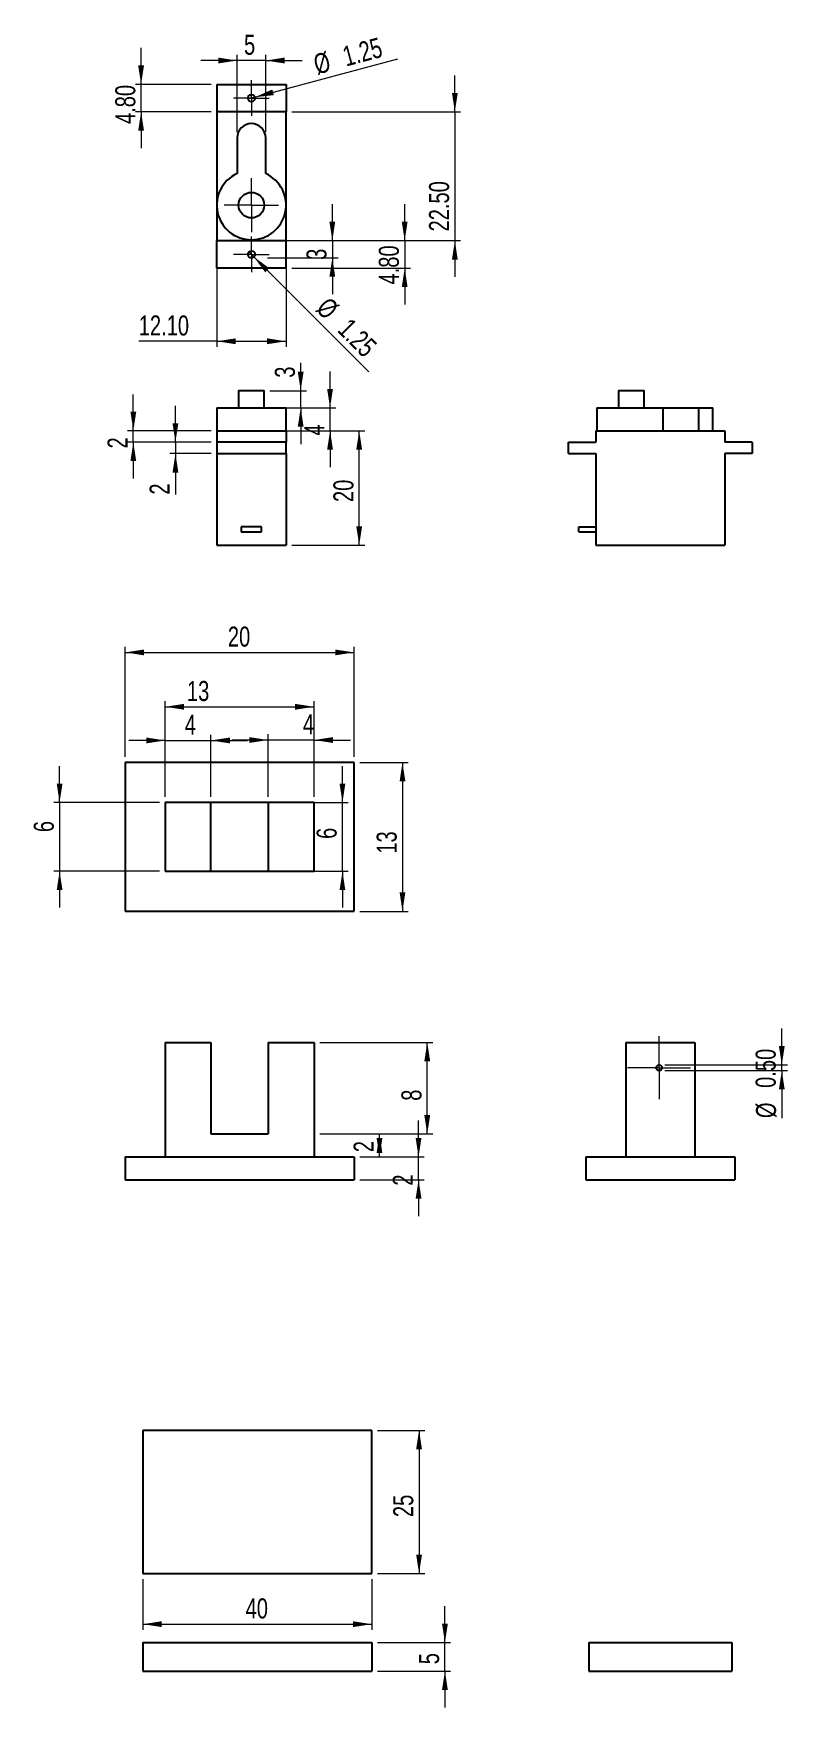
# Model space of a CAD drawing. Header units: millimetres. Extents: x 11 to 143, y 7 to 299.
import ezdxf

# ---------------------------------------------------------------- set-up
doc = ezdxf.new("R2010")
doc.units = ezdxf.units.MM
doc.styles.add('SLDTEXTSTYLE0', font='TXT', dxfattribs={"width": 0.75})
doc.dimstyles.new('SLDDIMSTYLE0', dxfattribs={"dimtxt": 3.5, "dimasz": 3.302, "dimexe": 0, "dimexo": 0.0625, "dimgap": 0.875, "dimtad": 1, "dimrnd": 1e-09, "dimzin": 12, "dimdsep": 46, "dimtxsty": 'SLDTEXTSTYLE0', "dimsah": 1, "dimcen": 0.09, "dimadec": 0, "dimazin": 3, "dimtfac": 1, "dimtmove": 0, "dimatfit": 0, "dimfxl": 0, "dimfrac": 2, "dimtolj": 1, "dimtzin": 12, "dimarcsym": 0})
doc.dimstyles.new('SLDDIMSTYLE1', dxfattribs={"dimtxt": 3.5, "dimasz": 3.302, "dimexe": 0, "dimexo": 0.0625, "dimgap": 0.875, "dimtad": 1, "dimrnd": 1e-09, "dimzin": 12, "dimdsep": 46, "dimtxsty": 'SLDTEXTSTYLE0', "dimsah": 1, "dimcen": 0.09, "dimadec": 0, "dimazin": 3, "dimtfac": 1, "dimtofl": 0, "dimtmove": 0, "dimatfit": 3, "dimfxl": 0, "dimfrac": 2, "dimtolj": 1, "dimtzin": 12, "dimarcsym": 0})
doc.dimstyles.new('SLDDIMSTYLE2', dxfattribs={"dimtxt": 3.5, "dimasz": 3.302, "dimexe": 0, "dimexo": 0.0625, "dimgap": 0.875, "dimtad": 1, "dimrnd": 1e-09, "dimzin": 4, "dimdsep": 46, "dimtxsty": 'SLDTEXTSTYLE0', "dimsah": 1, "dimcen": 0.09, "dimadec": 0, "dimazin": 1, "dimtfac": 1, "dimtmove": 0, "dimatfit": 0, "dimfxl": 0, "dimfrac": 2, "dimtolj": 1, "dimtzin": 12, "dimarcsym": 0})
doc.dimstyles.new('SLDDIMSTYLE3', dxfattribs={"dimtxt": 3.5, "dimasz": 3.302, "dimexe": 0, "dimexo": 0.0625, "dimgap": 0.875, "dimtad": 1, "dimrnd": 1e-09, "dimzin": 4, "dimdsep": 46, "dimtxsty": 'SLDTEXTSTYLE0', "dimsah": 1, "dimcen": 0.09, "dimadec": 0, "dimazin": 1, "dimtfac": 1, "dimtofl": 0, "dimtmove": 0, "dimatfit": 3, "dimfxl": 0, "dimfrac": 2, "dimtolj": 1, "dimtzin": 12, "dimarcsym": 0})
doc.dimstyles.new('SLDDIMSTYLE4', dxfattribs={"dimtxt": 3.5, "dimasz": 3.302, "dimexe": 0, "dimexo": 0.0625, "dimgap": 0.875, "dimtad": 1, "dimrnd": 1e-09, "dimzin": 12, "dimdsep": 46, "dimtxsty": 'SLDTEXTSTYLE0', "dimblk1": 'NONE', "dimsah": 1, "dimcen": 0, "dimadec": 0, "dimazin": 3, "dimtfac": 1, "dimtmove": 0, "dimatfit": 3, "dimldrblk": 'NONE', "dimfxl": 0, "dimfrac": 2, "dimtolj": 1, "dimtzin": 12, "dimarcsym": 0})
doc.dimstyles.new('SLDDIMSTYLE5', dxfattribs={"dimtxt": 3.5, "dimasz": 3.302, "dimexe": 0, "dimexo": 0.0625, "dimgap": 0.875, "dimtad": 1, "dimlfac": 0.5, "dimrnd": 1e-09, "dimzin": 12, "dimdsep": 46, "dimtxsty": 'SLDTEXTSTYLE0', "dimsah": 1, "dimcen": 0.09, "dimadec": 0, "dimazin": 3, "dimtfac": 1, "dimtmove": 0, "dimatfit": 0, "dimfxl": 0, "dimfrac": 2, "dimtolj": 1, "dimtzin": 12, "dimarcsym": 0})
doc.dimstyles.new('SLDDIMSTYLE6', dxfattribs={"dimtxt": 3.5, "dimasz": 3.302, "dimexe": 0, "dimexo": 0.0625, "dimgap": 0.875, "dimtad": 1, "dimlfac": 0.5, "dimrnd": 1e-09, "dimzin": 12, "dimdsep": 46, "dimtxsty": 'SLDTEXTSTYLE0', "dimsah": 1, "dimcen": 0.09, "dimadec": 0, "dimazin": 3, "dimtfac": 1, "dimtofl": 0, "dimtmove": 0, "dimatfit": 3, "dimfxl": 0, "dimfrac": 2, "dimtolj": 1, "dimtzin": 12, "dimarcsym": 0})
doc.dimstyles.new('SLDDIMSTYLE7', dxfattribs={"dimtxt": 3.5, "dimasz": 3.302, "dimexe": 0, "dimexo": 0.0625, "dimgap": 0.875, "dimtad": 1, "dimlfac": 0.5, "dimrnd": 1e-09, "dimzin": 0, "dimdsep": 46, "dimtxsty": 'SLDTEXTSTYLE0', "dimsah": 1, "dimcen": 0.09, "dimadec": 0, "dimazin": 0, "dimtfac": 1, "dimtmove": 0, "dimatfit": 0, "dimfxl": 0, "dimfrac": 2, "dimtolj": 1, "dimtzin": 12, "dimarcsym": 0})

# ---------------------------------------------------------------- blocks, each defined once
blk = doc.blocks.new('_D')
at = {"color": 7, "linetype": 'Continuous', "lineweight": 18}
for p, q in [((83.12, 17.85), (83.12, 24.2)), ((71.34, 17.85), (84.12, 17.85)), ((83.12, 12.85), (83.12, 17.85)), ((71.34, 12.85), (84.12, 12.85)), ((83.12, 12.85), (83.12, 6.5))]:
    blk.add_line(p, q, dxfattribs=at)
for points in [[(83.12, 17.85), (83.63, 21.15), (82.61, 21.15)], [(83.12, 12.85), (82.61, 9.55), (83.63, 9.55)]]:
    blk.add_solid(points, dxfattribs=at)
at = {"color": 7, "linetype": 'Continuous', "lineweight": 18, "insert": (78.61, 14.06), "char_height": 3.5, "attachment_point": 1, "rotation": 90, "style": 'SLDTEXTSTYLE0'}
blk.add_mtext('5', dxfattribs=at)
blk = doc.blocks.new('_D_1')
at = {"color": 7, "linetype": 'Continuous', "lineweight": 18}
for p, q in [((30.34, 28.92), (30.34, 20.06)), ((70.34, 28.92), (70.34, 20.06)), ((30.34, 21.06), (70.34, 21.06))]:
    blk.add_line(p, q, dxfattribs=at)
for points in [[(30.34, 21.06), (33.64, 20.55), (33.64, 21.57)], [(70.34, 21.06), (67.04, 21.57), (67.04, 20.55)]]:
    blk.add_solid(points, dxfattribs=at)
at = {"color": 7, "linetype": 'Continuous', "lineweight": 18, "insert": (48.3, 25.57), "char_height": 3.5, "attachment_point": 1, "style": 'SLDTEXTSTYLE0'}
blk.add_mtext('40', dxfattribs=at)
blk = doc.blocks.new('_D_2')
at = {"color": 7, "linetype": 'Continuous', "lineweight": 18}
for p, q in [((71.34, 54.92), (79.6, 54.92)), ((78.6, 54.92), (78.6, 29.92)), ((71.34, 29.92), (79.6, 29.92))]:
    blk.add_line(p, q, dxfattribs=at)
for points in [[(78.6, 54.92), (78.09, 51.62), (79.11, 51.62)], [(78.6, 29.92), (79.11, 33.22), (78.09, 33.22)]]:
    blk.add_solid(points, dxfattribs=at)
at = {"color": 7, "linetype": 'Continuous', "lineweight": 18, "insert": (74.09, 39.77), "char_height": 3.5, "attachment_point": 1, "rotation": 90, "style": 'SLDTEXTSTYLE0'}
blk.add_mtext('25', dxfattribs=at)
blk = doc.blocks.new('_D_3')
at = {"color": 7, "linetype": 'Continuous', "lineweight": 18}
for p, q in [((56.36, 229.53), (69.14, 229.53)), ((68.14, 209.53), (68.14, 229.53)), ((56.36, 209.53), (69.14, 209.53))]:
    blk.add_line(p, q, dxfattribs=at)
for points in [[(68.14, 229.53), (67.63, 226.23), (68.65, 226.23)], [(68.14, 209.53), (68.65, 212.84), (67.63, 212.84)]]:
    blk.add_solid(points, dxfattribs=at)
at = {"color": 7, "linetype": 'Continuous', "lineweight": 18, "insert": (63.63, 217.08), "char_height": 3.5, "attachment_point": 1, "rotation": 90, "style": 'SLDTEXTSTYLE0'}
blk.add_mtext('20', dxfattribs=at)
blk = doc.blocks.new('_D_4')
at = {"color": 7, "linetype": 'Continuous', "lineweight": 18}
for p, q in [((28.68, 229.53), (28.68, 235.88)), ((42.26, 229.53), (27.68, 229.53)), ((28.68, 227.53), (28.68, 229.53)), ((42.26, 227.53), (27.68, 227.53)), ((28.68, 227.53), (28.68, 221.18))]:
    blk.add_line(p, q, dxfattribs=at)
for points in [[(28.68, 229.53), (29.19, 232.84), (28.18, 232.84)], [(28.68, 227.53), (28.18, 224.23), (29.19, 224.23)]]:
    blk.add_solid(points, dxfattribs=at)
at = {"color": 7, "linetype": 'Continuous', "lineweight": 18, "insert": (24.17, 226.43), "char_height": 3.5, "attachment_point": 1, "rotation": 90, "style": 'SLDTEXTSTYLE0'}
blk.add_mtext('2', dxfattribs=at)
blk = doc.blocks.new('_D_5')
at = {"color": 7, "linetype": 'Continuous', "lineweight": 18}
for p, q in [((36.04, 227.53), (36.04, 233.88)), ((42.26, 227.53), (35.04, 227.53)), ((42.26, 225.53), (35.04, 225.53)), ((36.04, 227.53), (36.04, 225.53)), ((36.04, 225.53), (36.04, 218.37))]:
    blk.add_line(p, q, dxfattribs=at)
for points in [[(36.04, 227.53), (36.55, 230.84), (35.53, 230.84)], [(36.04, 225.53), (35.53, 222.23), (36.55, 222.23)]]:
    blk.add_solid(points, dxfattribs=at)
at = {"color": 7, "linetype": 'Continuous', "lineweight": 18, "insert": (31.53, 218.37), "char_height": 3.5, "attachment_point": 1, "rotation": 90, "style": 'SLDTEXTSTYLE0'}
blk.add_mtext('2', dxfattribs=at)
blk = doc.blocks.new('_D_6')
at = {"color": 7, "linetype": 'Continuous', "lineweight": 18}
for p, q in [((63.05, 233.53), (63.05, 239.88)), ((52.81, 233.53), (64.05, 233.53)), ((63.05, 229.53), (63.05, 233.53)), ((52.81, 229.53), (64.05, 229.53)), ((63.05, 229.53), (63.05, 223.18))]:
    blk.add_line(p, q, dxfattribs=at)
for points in [[(63.05, 233.53), (63.56, 236.84), (62.54, 236.84)], [(63.05, 229.53), (62.54, 226.23), (63.56, 226.23)]]:
    blk.add_solid(points, dxfattribs=at)
at = {"color": 7, "linetype": 'Continuous', "lineweight": 18, "insert": (58.54, 228.69), "char_height": 3.5, "attachment_point": 1, "rotation": 90, "style": 'SLDTEXTSTYLE0'}
blk.add_mtext('4', dxfattribs=at)
blk = doc.blocks.new('_D_7')
at = {"color": 7, "linetype": 'Continuous', "lineweight": 18}
for p, q in [((57.92, 236.53), (57.92, 241.38)), ((52.55, 236.53), (58.92, 236.53)), ((57.92, 233.53), (57.92, 236.53)), ((52.55, 233.53), (58.92, 233.53)), ((57.92, 233.53), (57.92, 227.18))]:
    blk.add_line(p, q, dxfattribs=at)
for points in [[(57.92, 236.53), (58.43, 239.84), (57.41, 239.84)], [(57.92, 233.53), (57.41, 230.23), (58.43, 230.23)]]:
    blk.add_solid(points, dxfattribs=at)
at = {"color": 7, "linetype": 'Continuous', "lineweight": 18, "insert": (53.41, 238.79), "char_height": 3.5, "attachment_point": 1, "rotation": 90, "style": 'SLDTEXTSTYLE0'}
blk.add_mtext('3', dxfattribs=at)
blk = doc.blocks.new('_D_8')
at = {"color": 7, "linetype": 'Continuous', "lineweight": 18}
for p, q in [((84.85, 285.24), (84.85, 291.59)), ((56.36, 285.24), (85.85, 285.24)), ((84.85, 285.24), (84.85, 262.74)), ((56.36, 262.74), (85.85, 262.74)), ((84.85, 262.74), (84.85, 256.39))]:
    blk.add_line(p, q, dxfattribs=at)
for points in [[(84.85, 285.24), (85.36, 288.54), (84.35, 288.54)], [(84.85, 262.74), (84.35, 259.43), (85.36, 259.43)]]:
    blk.add_solid(points, dxfattribs=at)
at = {"color": 7, "linetype": 'Continuous', "lineweight": 18, "insert": (80.34, 264.34), "char_height": 3.5, "attachment_point": 1, "rotation": 90, "style": 'SLDTEXTSTYLE0'}
blk.add_mtext('22.50', dxfattribs=at)
blk = doc.blocks.new('_D_9')
at = {"color": 7, "linetype": 'Continuous', "lineweight": 18}
for p, q in [((43.26, 261.74), (43.26, 244.16)), ((55.36, 261.74), (55.36, 244.16)), ((43.26, 245.16), (29.63, 245.16)), ((43.26, 245.16), (55.36, 245.16))]:
    blk.add_line(p, q, dxfattribs=at)
for points in [[(43.26, 245.16), (46.56, 244.65), (46.56, 245.67)], [(55.36, 245.16), (52.06, 245.67), (52.06, 244.65)]]:
    blk.add_solid(points, dxfattribs=at)
at = {"color": 7, "linetype": 'Continuous', "lineweight": 18, "insert": (29.63, 249.67), "char_height": 3.5, "attachment_point": 1, "style": 'SLDTEXTSTYLE0'}
blk.add_mtext('12.10', dxfattribs=at)
blk = doc.blocks.new('_D_10')
at = {"color": 7, "linetype": 'Continuous', "lineweight": 18}
for p, q in [((76.09, 262.74), (76.09, 269.09)), ((56.36, 262.74), (77.09, 262.74)), ((76.09, 262.74), (76.09, 257.94)), ((56.36, 257.94), (77.09, 257.94)), ((76.09, 257.94), (76.09, 251.59))]:
    blk.add_line(p, q, dxfattribs=at)
for points in [[(76.09, 262.74), (76.59, 266.04), (75.58, 266.04)], [(76.09, 257.94), (75.58, 254.63), (76.59, 254.63)]]:
    blk.add_solid(points, dxfattribs=at)
at = {"color": 7, "linetype": 'Continuous', "lineweight": 18, "insert": (71.57, 255.08), "char_height": 3.5, "attachment_point": 1, "rotation": 90, "style": 'SLDTEXTSTYLE0'}
blk.add_mtext('4.80', dxfattribs=at)
blk = doc.blocks.new('_D_11')
at = {"color": 7, "linetype": 'Continuous', "lineweight": 18}
for p, q in [((30.04, 290.04), (30.04, 296.39)), ((42.26, 290.04), (29.04, 290.04)), ((30.04, 285.24), (30.04, 290.04)), ((42.26, 285.24), (29.04, 285.24)), ((30.04, 285.24), (30.04, 278.89))]:
    blk.add_line(p, q, dxfattribs=at)
for points in [[(30.04, 290.04), (30.55, 293.34), (29.53, 293.34)], [(30.04, 285.24), (29.53, 281.93), (30.55, 281.93)]]:
    blk.add_solid(points, dxfattribs=at)
at = {"color": 7, "linetype": 'Continuous', "lineweight": 18, "insert": (25.53, 283.11), "char_height": 3.5, "attachment_point": 1, "rotation": 90, "style": 'SLDTEXTSTYLE0'}
blk.add_mtext('4.80', dxfattribs=at)
blk = doc.blocks.new('_D_12')
at = {"color": 7, "linetype": 'Continuous', "lineweight": 18}
for q in [(74.87, 294.48), (48.71, 287.47)]:
    blk.add_line((49.92, 287.8), q, dxfattribs=at)
blk.add_solid([(49.92, 287.8), (53.24, 288.16), (52.97, 289.14)], dxfattribs=at)
at = {"color": 7, "linetype": 'Continuous', "lineweight": 18, "char_height": 3.5, "attachment_point": 1, "rotation": 15, "style": 'SLDTEXTSTYLE0'}
for s, insert in [('%%c', (59.87, 295.11)), ('1.25', (64.95, 296.52))]:
    blk.add_mtext(s, dxfattribs=dict(at, insert=insert))
blk = doc.blocks.new('_NONE')
blk = doc.blocks.new('_D_13')
at = {"color": 7, "linetype": 'Continuous', "lineweight": 18}
for q in [(48.87, 260.78), (69.83, 239.81)]:
    blk.add_line((49.75, 259.89), q, dxfattribs=at)
blk.add_solid([(49.75, 259.89), (51.73, 257.2), (52.45, 257.92)], dxfattribs=at)
at = {"color": 7, "linetype": 'Continuous', "lineweight": 18, "char_height": 3.5, "attachment_point": 1, "rotation": 315, "style": 'SLDTEXTSTYLE0'}
for s, insert in [('%%c', (62.88, 253.12)), ('1.25', (66.65, 249.43))]:
    blk.add_mtext(s, dxfattribs=dict(at, insert=insert))
blk = doc.blocks.new('_D_14')
at = {"color": 7, "linetype": 'Continuous', "lineweight": 18}
for p, q in [((46.81, 294.2), (40.46, 294.2)), ((46.81, 281.67), (46.81, 295.2)), ((51.81, 294.2), (46.81, 294.2)), ((51.81, 281.67), (51.81, 295.2)), ((51.81, 294.2), (58.16, 294.2))]:
    blk.add_line(p, q, dxfattribs=at)
for points in [[(46.81, 294.2), (43.51, 294.71), (43.51, 293.69)], [(51.81, 294.2), (55.11, 293.69), (55.11, 294.71)]]:
    blk.add_solid(points, dxfattribs=at)
at = {"color": 7, "linetype": 'Continuous', "lineweight": 18, "insert": (48.02, 298.71), "char_height": 3.5, "attachment_point": 1, "rotation": 360, "style": 'SLDTEXTSTYLE0'}
blk.add_mtext('5', dxfattribs=at)
blk = doc.blocks.new('_D_15')
at = {"color": 7, "linetype": 'Continuous', "lineweight": 18}
for p, q in [((63.45, 262.74), (63.45, 269.09)), ((52.1, 262.74), (64.45, 262.74)), ((63.45, 262.74), (63.45, 259.74)), ((52.1, 259.74), (64.45, 259.74)), ((63.45, 259.74), (63.45, 253.39))]:
    blk.add_line(p, q, dxfattribs=at)
for points in [[(63.45, 262.74), (63.95, 266.04), (62.94, 266.04)], [(63.45, 259.74), (62.94, 256.43), (63.95, 256.43)]]:
    blk.add_solid(points, dxfattribs=at)
at = {"color": 7, "linetype": 'Continuous', "lineweight": 18, "insert": (58.93, 259.38), "char_height": 3.5, "attachment_point": 1, "rotation": 90, "style": 'SLDTEXTSTYLE0'}
blk.add_mtext('3', dxfattribs=at)
blk = doc.blocks.new('SW_CENTERMARKSYMBOL_0')
at = {"color": 0, "linetype": 'Continuous', "lineweight": 0}
for p, q in [((0, 2.5), (0, 3.125)), ((-2.5, 0), (-3.125, 0)), ((0, 0), (-2.5, 0)), ((0, 0), (0, 2.5)), ((0, 0), (0, -2.5)), ((0, 0), (2.5, 0)), ((2.5, 0), (3.125, 0)), ((0, -2.5), (0, -3.125))]:
    blk.add_line(p, q, dxfattribs=at)
blk = doc.blocks.new('SW_CENTERMARKSYMBOL_1')
at = {"color": 0, "linetype": 'Continuous', "lineweight": 0}
for p, q in [((0, 2.5), (0, 3.125)), ((-2.5, 0), (-3.125, 0)), ((0, 0), (-2.5, 0)), ((0, 0), (0, 2.5)), ((0, 0), (0, -2.5)), ((0, 0), (2.5, 0)), ((2.5, 0), (3.125, 0)), ((0, -2.5), (0, -3.125))]:
    blk.add_line(p, q, dxfattribs=at)
blk = doc.blocks.new('SW_CENTERMARKSYMBOL_2')
at = {"color": 0, "linetype": 'Continuous', "lineweight": 0}
for p, q in [((0, 2.5), (0, 4.74)), ((-2.5, 0), (-4.74, 0)), ((0, 0), (-2.5, 0)), ((0, 0), (0, 2.5)), ((0, 0), (0, -2.5)), ((0, 0), (2.5, 0)), ((2.5, 0), (4.74, 0)), ((0, -2.5), (0, -4.74))]:
    blk.add_line(p, q, dxfattribs=at)
blk = doc.blocks.new('_D_16')
at = {"color": 7, "linetype": 'Continuous', "lineweight": 18}
for p, q in [((78.51, 102.69), (78.51, 109.04)), ((68.25, 102.69), (79.51, 102.69)), ((78.51, 98.69), (78.51, 102.69)), ((68.25, 98.69), (79.51, 98.69)), ((78.51, 98.69), (78.51, 92.34))]:
    blk.add_line(p, q, dxfattribs=at)
for points in [[(78.51, 102.69), (79.02, 105.99), (78, 105.99)], [(78.51, 98.69), (78, 95.39), (79.02, 95.39)]]:
    blk.add_solid(points, dxfattribs=at)
at = {"color": 7, "linetype": 'Continuous', "lineweight": 18, "insert": (74, 97.66), "char_height": 3.5, "attachment_point": 1, "rotation": 90, "style": 'SLDTEXTSTYLE0'}
blk.add_mtext('2', dxfattribs=at)
blk = doc.blocks.new('_D_17')
at = {"color": 7, "linetype": 'Continuous', "lineweight": 18}
for p, q in [((68.25, 106.69), (72.69, 106.69)), ((71.69, 102.69), (71.69, 106.69)), ((68.25, 102.69), (72.69, 102.69))]:
    blk.add_line(p, q, dxfattribs=at)
for points in [[(71.69, 106.69), (71.18, 103.39), (72.19, 103.39)], [(71.69, 102.69), (72.19, 105.99), (71.18, 105.99)]]:
    blk.add_solid(points, dxfattribs=at)
at = {"color": 7, "linetype": 'Continuous', "lineweight": 18, "insert": (67.17, 103.51), "char_height": 3.5, "attachment_point": 1, "rotation": 90, "style": 'SLDTEXTSTYLE0'}
blk.add_mtext('2', dxfattribs=at)
blk = doc.blocks.new('_D_18')
at = {"color": 7, "linetype": 'Continuous', "lineweight": 18}
for p, q in [((61.25, 122.69), (81.03, 122.69)), ((80.03, 106.69), (80.03, 122.69)), ((61.25, 106.69), (81.03, 106.69))]:
    blk.add_line(p, q, dxfattribs=at)
for points in [[(80.03, 122.69), (79.52, 119.39), (80.54, 119.39)], [(80.03, 106.69), (80.54, 109.99), (79.52, 109.99)]]:
    blk.add_solid(points, dxfattribs=at)
at = {"color": 7, "linetype": 'Continuous', "lineweight": 18, "insert": (75.52, 112.49), "char_height": 3.5, "attachment_point": 1, "rotation": 90, "style": 'SLDTEXTSTYLE0'}
blk.add_mtext('8', dxfattribs=at)
blk = doc.blocks.new('_D_19')
at = {"color": 7, "linetype": 'Continuous', "lineweight": 18}
for p, q in [((27.25, 172.58), (27.25, 191.81)), ((27.25, 190.81), (67.25, 190.81)), ((67.25, 172.58), (67.25, 191.81))]:
    blk.add_line(p, q, dxfattribs=at)
for points in [[(27.25, 190.81), (30.55, 190.3), (30.55, 191.31)], [(67.25, 190.81), (63.95, 191.31), (63.95, 190.3)]]:
    blk.add_solid(points, dxfattribs=at)
at = {"color": 7, "linetype": 'Continuous', "lineweight": 18, "insert": (45.2, 195.32), "char_height": 3.5, "attachment_point": 1, "style": 'SLDTEXTSTYLE0'}
blk.add_mtext('20', dxfattribs=at)
blk = doc.blocks.new('_D_20')
at = {"color": 7, "linetype": 'Continuous', "lineweight": 18}
for p, q in [((68.25, 171.58), (76.7, 171.58)), ((75.7, 171.58), (75.7, 145.58)), ((68.25, 145.58), (76.7, 145.58))]:
    blk.add_line(p, q, dxfattribs=at)
for points in [[(75.7, 171.58), (75.2, 168.28), (76.21, 168.28)], [(75.7, 145.58), (76.21, 148.89), (75.2, 148.89)]]:
    blk.add_solid(points, dxfattribs=at)
at = {"color": 7, "linetype": 'Continuous', "lineweight": 18, "insert": (71.19, 155.65), "char_height": 3.5, "attachment_point": 1, "rotation": 90, "style": 'SLDTEXTSTYLE0'}
blk.add_mtext('13', dxfattribs=at)
blk = doc.blocks.new('_D_21')
at = {"color": 7, "linetype": 'Continuous', "lineweight": 18}
for p, q in [((34.25, 165.58), (34.25, 182.31)), ((34.25, 181.31), (60.25, 181.31)), ((60.25, 165.58), (60.25, 182.31))]:
    blk.add_line(p, q, dxfattribs=at)
for points in [[(34.25, 181.31), (37.55, 180.8), (37.55, 181.82)], [(60.25, 181.31), (56.95, 181.82), (56.95, 180.8)]]:
    blk.add_solid(points, dxfattribs=at)
at = {"color": 7, "linetype": 'Continuous', "lineweight": 18, "insert": (38.05, 185.82), "char_height": 3.5, "attachment_point": 1, "style": 'SLDTEXTSTYLE0'}
blk.add_mtext('13', dxfattribs=at)
blk = doc.blocks.new('_D_22')
at = {"color": 7, "linetype": 'Continuous', "lineweight": 18}
for p, q in [((15.8, 164.58), (15.8, 170.93)), ((33.25, 164.58), (14.8, 164.58)), ((15.8, 164.58), (15.8, 152.58)), ((33.25, 152.58), (14.8, 152.58)), ((15.8, 152.58), (15.8, 146.23))]:
    blk.add_line(p, q, dxfattribs=at)
for points in [[(15.8, 164.58), (16.31, 167.89), (15.3, 167.89)], [(15.8, 152.58), (15.3, 149.28), (16.31, 149.28)]]:
    blk.add_solid(points, dxfattribs=at)
at = {"color": 7, "linetype": 'Continuous', "lineweight": 18, "insert": (11.29, 159.41), "char_height": 3.5, "attachment_point": 1, "rotation": 90, "style": 'SLDTEXTSTYLE0'}
blk.add_mtext('6', dxfattribs=at)
blk = doc.blocks.new('_D_23')
at = {"color": 7, "linetype": 'Continuous', "lineweight": 18}
for p, q in [((52.25, 175.5), (45.9, 175.5)), ((52.25, 165.58), (52.25, 176.5)), ((60.25, 175.5), (52.25, 175.5)), ((60.25, 165.58), (60.25, 176.5)), ((60.25, 175.5), (66.6, 175.5))]:
    blk.add_line(p, q, dxfattribs=at)
for points in [[(52.25, 175.5), (48.95, 176.01), (48.95, 175)], [(60.25, 175.5), (63.55, 175), (63.55, 176.01)]]:
    blk.add_solid(points, dxfattribs=at)
at = {"color": 7, "linetype": 'Continuous', "lineweight": 18, "insert": (58.31, 180.02), "char_height": 3.5, "attachment_point": 1, "style": 'SLDTEXTSTYLE0'}
blk.add_mtext('4', dxfattribs=at)
blk = doc.blocks.new('_D_24')
at = {"color": 7, "linetype": 'Continuous', "lineweight": 18}
for p, q in [((34.25, 165.58), (34.25, 176.43)), ((42.25, 165.58), (42.25, 176.43)), ((34.25, 175.43), (27.9, 175.43)), ((34.25, 175.43), (42.25, 175.43)), ((42.25, 175.43), (48.6, 175.43))]:
    blk.add_line(p, q, dxfattribs=at)
for points in [[(34.25, 175.43), (30.95, 175.94), (30.95, 174.92)], [(42.25, 175.43), (45.55, 174.92), (45.55, 175.94)]]:
    blk.add_solid(points, dxfattribs=at)
at = {"color": 7, "linetype": 'Continuous', "lineweight": 18, "insert": (37.66, 179.94), "char_height": 3.5, "attachment_point": 1, "style": 'SLDTEXTSTYLE0'}
blk.add_mtext('4', dxfattribs=at)
blk = doc.blocks.new('_D_25')
at = {"color": 7, "linetype": 'Continuous', "lineweight": 18}
for p, q in [((65.22, 164.58), (65.22, 170.93)), ((53.25, 164.58), (66.22, 164.58)), ((65.22, 152.58), (65.22, 164.58)), ((53.25, 152.58), (66.22, 152.58)), ((65.22, 152.58), (65.22, 146.23))]:
    blk.add_line(p, q, dxfattribs=at)
for points in [[(65.22, 164.58), (65.72, 167.89), (64.71, 167.89)], [(65.22, 152.58), (64.71, 149.28), (65.72, 149.28)]]:
    blk.add_solid(points, dxfattribs=at)
at = {"color": 7, "linetype": 'Continuous', "lineweight": 18, "insert": (60.7, 158.23), "char_height": 3.5, "attachment_point": 1, "rotation": 90, "style": 'SLDTEXTSTYLE0'}
blk.add_mtext('6', dxfattribs=at)
blk = doc.blocks.new('_D_26')
at = {"color": 7, "linetype": 'Continuous', "lineweight": 18}
for p, q in [((141.97, 118.76), (141.97, 125.11)), ((121.52, 118.76), (142.97, 118.76)), ((121.52, 117.76), (142.97, 117.76)), ((141.97, 117.76), (141.97, 118.76)), ((141.97, 117.76), (141.97, 109.46))]:
    blk.add_line(p, q, dxfattribs=at)
for points in [[(141.97, 118.76), (142.48, 122.06), (141.46, 122.06)], [(141.97, 117.76), (141.46, 114.46), (142.48, 114.46)]]:
    blk.add_solid(points, dxfattribs=at)
at = {"color": 7, "linetype": 'Continuous', "lineweight": 18, "char_height": 3.5, "attachment_point": 1, "rotation": 90, "style": 'SLDTEXTSTYLE0'}
for s, insert in [('0.50', (137.4, 114.74)), ('%%c', (137.46, 109.46))]:
    blk.add_mtext(s, dxfattribs=dict(at, insert=insert))
blk = doc.blocks.new('SW_CENTERMARKSYMBOL_3')
at = {"color": 0, "linetype": 'Continuous', "lineweight": 0}
for p, q in [((0, 5), (0, 5.5)), ((0, 0), (0, 5)), ((-5, 0), (-5.5, 0)), ((0, 0), (-5, 0)), ((0, 0), (0, -5)), ((0, 0), (5, 0)), ((5, 0), (5.5, 0)), ((0, -5), (0, -5.5))]:
    blk.add_line(p, q, dxfattribs=at)

msp = doc.modelspace()

# ---------------------------------------------------------------- linework, layer by layer
at = {"color": 7, "linetype": 'Continuous', "lineweight": 25}
for p, q in [((43.261, 290.036), (55.361, 290.036)), ((43.261, 290.036), (43.261, 285.236)), ((55.361, 290.036), (55.361, 285.236)), ((55.361, 285.236), (43.261, 285.236)), ((43.261, 285.236), (43.261, 268.937)), ((55.361, 268.937), (55.361, 285.236)), ((46.811, 280.672), (46.811, 274.447)), ((51.811, 274.447), (51.811, 280.672)), ((43.261, 268.937), (43.261, 262.736)), ((55.361, 262.736), (55.361, 268.937)), ((43.261, 262.736), (55.361, 262.736)), ((43.261, 257.936), (43.261, 262.736)), ((55.361, 257.936), (55.361, 262.736)), ((55.361, 257.936), (43.261, 257.936)), ((49.486, 259.736), (49.136, 259.736)), ((47.072, 236.534), (47.072, 233.534)), ((47.072, 236.534), (49.311, 236.534)), ((49.311, 236.534), (51.551, 236.534)), ((51.551, 233.534), (51.551, 236.534)), ((113.463, 236.534), (113.463, 233.534)), ((113.463, 236.534), (117.941, 236.534)), ((117.941, 233.534), (117.941, 236.534)), ((43.261, 233.534), (43.261, 229.534)), ((43.261, 233.534), (55.361, 233.534)), ((55.361, 229.534), (55.361, 233.534)), ((109.652, 233.534), (109.652, 229.534)), ((109.652, 233.534), (121.211, 233.534)), ((121.211, 233.534), (121.211, 229.534)), ((121.211, 233.534), (127.436, 233.534)), ((127.436, 233.534), (127.436, 229.534)), ((127.436, 233.534), (129.936, 233.534)), ((129.936, 229.534), (129.936, 233.534)), ((43.261, 229.534), (55.361, 229.534)), ((43.261, 229.534), (43.261, 227.534)), ((55.361, 229.534), (55.361, 227.534)), ((109.5, 229.534), (109.5, 227.534)), ((109.5, 229.534), (115.702, 229.534)), ((115.702, 229.534), (132, 229.534)), ((132, 229.534), (132, 227.534)), ((43.261, 227.534), (43.261, 225.534)), ((55.361, 227.534), (43.261, 227.534)), ((43.261, 225.534), (55.361, 225.534)), ((43.261, 225.534), (43.261, 209.534)), ((55.361, 225.534), (55.361, 227.534)), ((55.361, 225.534), (55.361, 209.534)), ((104.7, 225.534), (104.7, 227.534)), ((104.7, 227.534), (109.5, 227.534)), ((104.7, 225.534), (109.5, 225.534)), ((109.5, 225.534), (109.5, 209.534)), ((136.8, 227.534), (132, 227.534)), ((136.8, 225.534), (132, 225.534)), ((132, 225.534), (132, 209.534)), ((136.8, 227.534), (136.8, 225.534)), ((47.519, 212.747), (47.519, 211.851)), ((51.103, 212.747), (47.519, 212.747)), ((47.519, 211.851), (51.103, 211.851)), ((51.103, 211.851), (51.103, 212.747)), ((106.5, 211.851), (106.5, 212.747)), ((106.5, 212.747), (109.5, 212.747)), ((106.5, 211.851), (109.5, 211.851)), ((43.261, 209.534), (55.361, 209.534)), ((109.5, 209.534), (132, 209.534)), ((27.25, 171.584), (27.25, 145.584)), ((67.25, 171.584), (27.25, 171.584)), ((67.25, 145.584), (67.25, 171.584)), ((34.25, 164.584), (34.25, 152.584)), ((42.25, 164.584), (34.25, 164.584)), ((42.25, 152.584), (42.25, 164.584)), ((52.25, 164.584), (42.25, 164.584)), ((52.25, 164.584), (52.25, 152.584)), ((60.25, 164.584), (52.25, 164.584)), ((60.25, 152.584), (60.25, 164.584)), ((34.25, 152.584), (42.25, 152.584)), ((42.25, 152.584), (52.25, 152.584)), ((52.25, 152.584), (60.25, 152.584)), ((27.25, 145.584), (67.25, 145.584)), ((34.25, 122.69), (34.25, 102.69)), ((34.25, 122.69), (42.25, 122.69)), ((42.25, 122.69), (42.25, 106.69)), ((52.25, 122.69), (52.25, 106.69)), ((52.25, 122.69), (60.25, 122.69)), ((60.25, 122.69), (60.25, 102.69)), ((114.75, 122.69), (114.75, 102.69)), ((114.75, 122.69), (126.75, 122.69)), ((126.75, 122.69), (126.75, 102.69)), ((42.25, 106.69), (52.25, 106.69)), ((27.25, 102.69), (27.25, 98.69)), ((27.25, 102.69), (67.25, 102.69)), ((67.25, 102.69), (67.25, 98.69)), ((107.75, 102.69), (107.75, 98.69)), ((107.75, 102.69), (133.75, 102.69)), ((133.75, 102.69), (133.75, 98.69)), ((27.25, 98.69), (67.25, 98.69)), ((107.75, 98.69), (133.75, 98.69)), ((30.342, 54.921), (30.342, 29.921)), ((70.342, 54.921), (30.342, 54.921)), ((70.342, 29.921), (70.342, 54.921)), ((30.342, 29.921), (70.342, 29.921)), ((30.342, 17.852), (30.342, 12.852)), ((30.342, 17.852), (70.342, 17.852)), ((70.342, 17.852), (70.342, 12.852)), ((108.25, 17.852), (108.25, 12.852)), ((108.25, 17.852), (133.25, 17.852)), ((133.25, 17.852), (133.25, 12.852)), ((30.342, 12.852), (70.342, 12.852)), ((108.25, 12.852), (133.25, 12.852))]:
    msp.add_line(p, q, dxfattribs=at)
for centre, radius in [((49.311, 287.636), 0.625), ((49.311, 268.937), 2.239), ((49.311, 260.336), 0.625), ((120.524, 118.258), 0.5)]:
    msp.add_circle(centre, radius, dxfattribs=at)
for centre, radius, start, end in [((49.311, 280.672), 2.5, 360, 180), ((49.311, 268.937), 6.05, 114.40747, 65.59253)]:
    msp.add_arc(centre, radius, start, end, dxfattribs=at)

# ---------------------------------------------------------------- block references
at = {"color": 7, "linetype": 'Continuous', "lineweight": 0}
for name, p in [('SW_CENTERMARKSYMBOL_0', (49.311, 287.636)), ('SW_CENTERMARKSYMBOL_2', (49.311, 268.937)), ('SW_CENTERMARKSYMBOL_1', (49.311, 260.336)), ('SW_CENTERMARKSYMBOL_3', (120.524, 118.258))]:
    msp.add_blockref(name, p, dxfattribs=at)

# ---------------------------------------------------------------- dimensions: what is measured, and where the dimension line sits
at = {"color": 7, "linetype": 'Continuous', "lineweight": 18}
for base, p1, p2, angle, dimstyle, picture, middle in [((46.811, 296.979), (51.811, 280.672), (46.811, 280.672), 360, 'SLDDIMSTYLE0', '_D_14', (49.311, 296.979)), ((27.261, 290.036), (43.261, 285.236), (43.261, 290.036), 90, 'SLDDIMSTYLE2', '_D_11', (27.261, 287.636)), ((82.076, 262.736), (55.361, 285.236), (55.361, 262.736), 90, 'SLDDIMSTYLE2', '_D_8', (82.076, 270.161)), ((60.668, 259.736), (51.103, 262.736), (51.103, 259.736), 90, 'SLDDIMSTYLE0', '_D_15', (60.668, 260.673)), ((73.308, 257.936), (55.361, 262.736), (55.361, 257.936), 90, 'SLDDIMSTYLE2', '_D_10', (73.308, 259.61)), ((55.141, 236.534), (51.551, 233.534), (51.551, 236.534), 90, 'SLDDIMSTYLE0', '_D_7', (55.141, 240.088)), ((60.274, 233.534), (51.811, 229.534), (51.811, 233.534), 90, 'SLDDIMSTYLE0', '_D_6', (60.274, 229.979)), ((25.906, 229.534), (43.261, 227.534), (43.261, 229.534), 90, 'SLDDIMSTYLE0', '_D_4', (25.906, 227.727)), ((33.261, 225.534), (43.261, 227.534), (43.261, 225.534), 90, 'SLDDIMSTYLE0', '_D_5', (33.261, 219.664)), ((65.361, 229.534), (55.361, 209.534), (55.361, 229.534), 90, 'SLDDIMSTYLE0', '_D_3', (65.361, 219.664)), ((13.025, 152.584), (34.25, 164.584), (34.25, 152.584), 90, 'SLDDIMSTYLE5', '_D_22', (13.025, 160.702)), ((62.438, 164.584), (52.25, 152.584), (52.25, 164.584), 90, 'SLDDIMSTYLE5', '_D_25', (62.438, 159.521)), ((72.926, 145.584), (67.25, 171.584), (67.25, 145.584), 90, 'SLDDIMSTYLE6', '_D_20', (72.926, 158.24)), ((77.25, 122.69), (60.25, 106.69), (60.25, 122.69), 90, 'SLDDIMSTYLE5', '_D_18', (77.25, 113.783)), ((75.734, 102.69), (67.25, 98.69), (67.25, 102.69), 90, 'SLDDIMSTYLE5', '_D_16', (75.734, 98.955)), ((68.908, 106.69), (67.25, 102.69), (67.25, 106.69), 90, 'SLDDIMSTYLE6', '_D_17', (68.908, 104.806)), ((75.824, 29.921), (70.342, 54.921), (70.342, 29.921), 90, 'SLDDIMSTYLE1', '_D_2', (75.824, 42.357)), ((80.342, 17.852), (70.342, 12.852), (70.342, 17.852), 90, 'SLDDIMSTYLE0', '_D', (80.342, 15.352))]:
    dim = msp.add_linear_dim(base=base, p1=p1, p2=p2, angle=angle, dimstyle=dimstyle, dxfattribs=at)
    dim.commit()
    dim.dimension.update_dxf_attribs({"geometry": picture, "text_midpoint": middle, "dimtype": 160})
for p1, p2, picture, middle in [((48.708, 287.474), (49.915, 287.797), '_D_12', (68.142, 292.681)), ((48.869, 260.778), (49.753, 259.894), '_D_13', (64.892, 244.755))]:
    dim = msp.add_diameter_dim_2p(p1=p1, p2=p2, dimstyle='SLDDIMSTYLE4', dxfattribs=at)
    dim.commit()
    dim.dimension.update_dxf_attribs({"geometry": picture, "text_midpoint": middle, "dimtype": 163})
for base, p1, p2, dimstyle, picture, middle in [((55.361, 247.936), (43.261, 262.736), (55.361, 262.736), 'SLDDIMSTYLE3', '_D_9', (35.451, 247.936)), ((67.25, 193.584), (27.25, 171.584), (67.25, 171.584), 'SLDDIMSTYLE6', '_D_19', (47.785, 193.584)), ((60.25, 184.086), (34.25, 164.584), (60.25, 164.584), 'SLDDIMSTYLE6', '_D_21', (40.637, 184.086)), ((42.25, 178.207), (34.25, 164.584), (42.25, 164.584), 'SLDDIMSTYLE5', '_D_24', (38.954, 178.207)), ((52.25, 178.282), (60.25, 164.584), (52.25, 164.584), 'SLDDIMSTYLE5', '_D_23', (59.604, 178.282)), ((70.342, 23.837), (30.342, 29.921), (70.342, 29.921), 'SLDDIMSTYLE1', '_D_1', (50.884, 23.837))]:
    dim = msp.add_linear_dim(base=base, p1=p1, p2=p2, dimstyle=dimstyle, dxfattribs=at)
    dim.commit()
    dim.dimension.update_dxf_attribs({"geometry": picture, "text_midpoint": middle, "dimtype": 160})
dim = msp.add_linear_dim(base=(139.164, 118.758), p1=(120.524, 117.758), p2=(120.524, 118.758), angle=90, text='%%c<>', dimstyle='SLDDIMSTYLE7', dxfattribs=at)
dim.commit()
dim.dimension.update_dxf_attribs({"geometry": '_D_26', "text_midpoint": (139.164, 116.627), "dimtype": 160})

doc.saveas('drawing.dxf')
